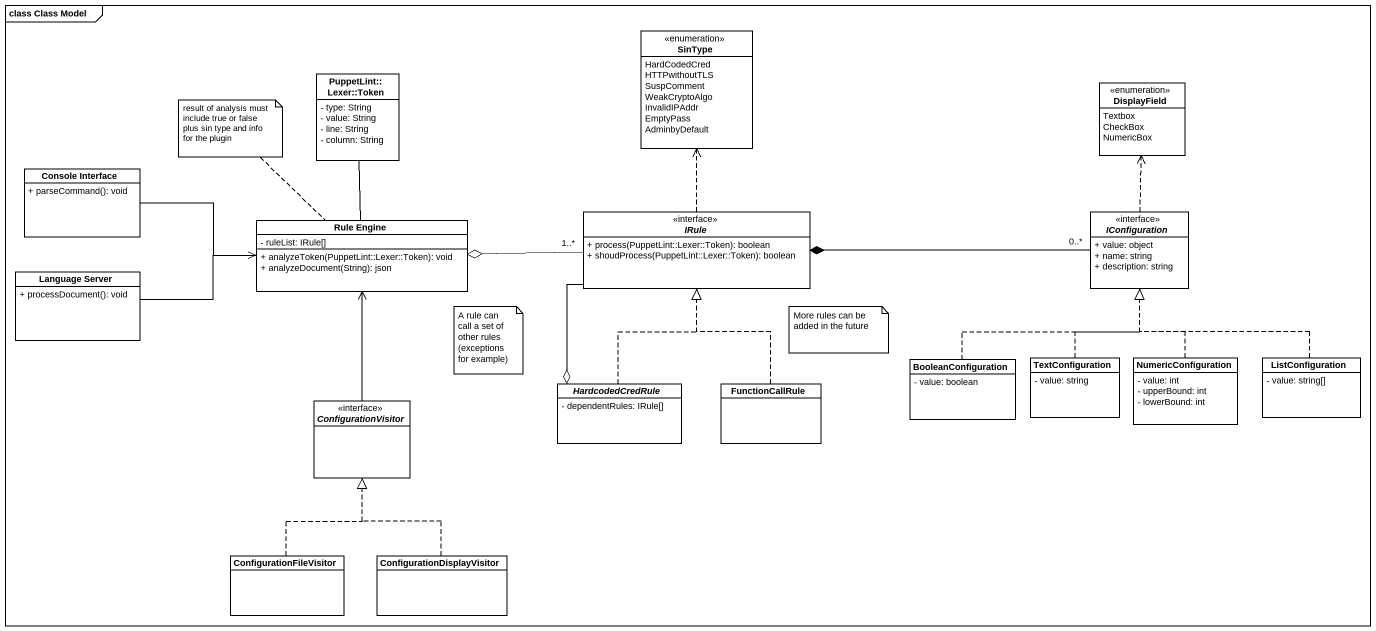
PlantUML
@startuml
mainframe class Class Model
hide circle
hide empty members
skinparam classAttributeIconSize 0
enum SinType {
  HardCodedCred
  HTTPwithoutTLS
  SuspComment
  WeakCryptoAlgo
  InvalidIPAddr
  EmptyPass
  AdminbyDefault
}
class "PuppetLint::Lexer::Token" as PuppetLint_Lexer_Token {
  - type: String
  - value: String
  - line: String
  - column: String
}
enum DisplayField {
  Textbox
  CheckBox
  NumericBox
}
class "Console Interface" as Console_Interface {
  + parseCommand(): void
}
class "Rule Engine" as Rule_Engine {
  - ruleList: IRule[]
  + analyzeToken(PuppetLint::Lexer::Token): void
  + analyzeDocument(String): json
}
interface IRule {
  + process(PuppetLint::Lexer::Token): boolean
  + shoudProcess(PuppetLint::Lexer::Token): boolean
}
interface IConfiguration {
  + value: object
  + name: string
  + description: string
}
class "Language Server" as Language_Server {
  + processDocument(): void
}
class BooleanConfiguration {
  - value: boolean
}
class TextConfiguration {
  - value: string
}
class NumericConfiguration {
  - value: int
  - upperBound: int
  - lowerBound: int
}
class ListConfiguration {
  - value: string[]
}
interface ConfigurationVisitor
abstract class HardcodedCredRule {
  - dependentRules: IRule[]
}
class FunctionCallRule
class ConfigurationFileVisitor
class ConfigurationDisplayVisitor
Console_Interface -right-> Rule_Engine
Rule_Engine -up- PuppetLint_Lexer_Token
IRule .up.> SinType
IRule "1..*" -left-o Rule_Engine
IRule --o HardcodedCredRule
IConfiguration .up.> DisplayField
IConfiguration "0..*" -left-* IRule
Language_Server -right-> Rule_Engine
BooleanConfiguration .up.|> IConfiguration
TextConfiguration .up.|> IConfiguration
NumericConfiguration .up.|> IConfiguration
ListConfiguration .up.|> IConfiguration
ConfigurationVisitor -up-> Rule_Engine
HardcodedCredRule .up.|> IRule
FunctionCallRule .up.|> IRule
ConfigurationFileVisitor .up.|> ConfigurationVisitor
ConfigurationDisplayVisitor .up.|> ConfigurationVisitor
note top of Rule_Engine : result of analysis must include true or false plus sin type and info for the plugin
note as N2
  A rule can call a set of other rules (exceptions for example)
end note
note as N3
  More rules can be added in the future
end note
@enduml
